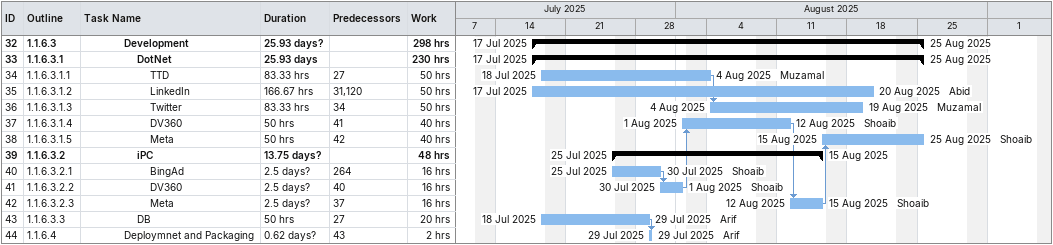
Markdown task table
| ID | WBS | Task | Duration | Start | Finish | Predecessors | Resources | Work (h) |
|---|---|---|---|---|---|---|---|---|
| 32 | 1.1.6.3 | **Development** | 25.93d? | 2025-07-17 | 2025-08-25 |  |  | 298 |
| 33 | 1.1.6.3.1 | **DotNet** | 25.93d | 2025-07-17 | 2025-08-25 |  |  | 230 |
| 34 | 1.1.6.3.1.1 | TTD | 83.33h | 2025-07-18 | 2025-08-04 | 27 | Muzamal | 50 |
| 35 | 1.1.6.3.1.2 | LinkedIn | 166.67h | 2025-07-17 | 2025-08-20 | 31, 120 | Abid | 50 |
| 36 | 1.1.6.3.1.3 | Twitter | 83.33h | 2025-08-04 | 2025-08-19 | 34 | Muzamal | 50 |
| 37 | 1.1.6.3.1.4 | DV360 | 50h | 2025-08-01 | 2025-08-12 | 41 | Shoaib | 40 |
| 38 | 1.1.6.3.1.5 | Meta | 50h | 2025-08-15 | 2025-08-25 | 42 | Shoaib | 40 |
| 39 | 1.1.6.3.2 | **iPC** | 13.75d? | 2025-07-25 | 2025-08-15 |  |  | 48 |
| 40 | 1.1.6.3.2.1 | BingAd | 2.5d? | 2025-07-25 | 2025-07-30 | 264 | Shoaib | 16 |
| 41 | 1.1.6.3.2.2 | DV360 | 2.5d? | 2025-07-30 | 2025-08-01 | 40 | Shoaib | 16 |
| 42 | 1.1.6.3.2.3 | Meta | 2.5d? | 2025-08-12 | 2025-08-15 | 37 | Shoaib | 16 |
| 43 | 1.1.6.3.3 | DB | 50h | 2025-07-18 | 2025-07-29 | 27 | Arif | 20 |
| 44 | 1.1.6.4 | Deploymnet and Packaging | 0.62d? | 2025-07-29 | 2025-07-29 | 43 | Arif | 2 |
